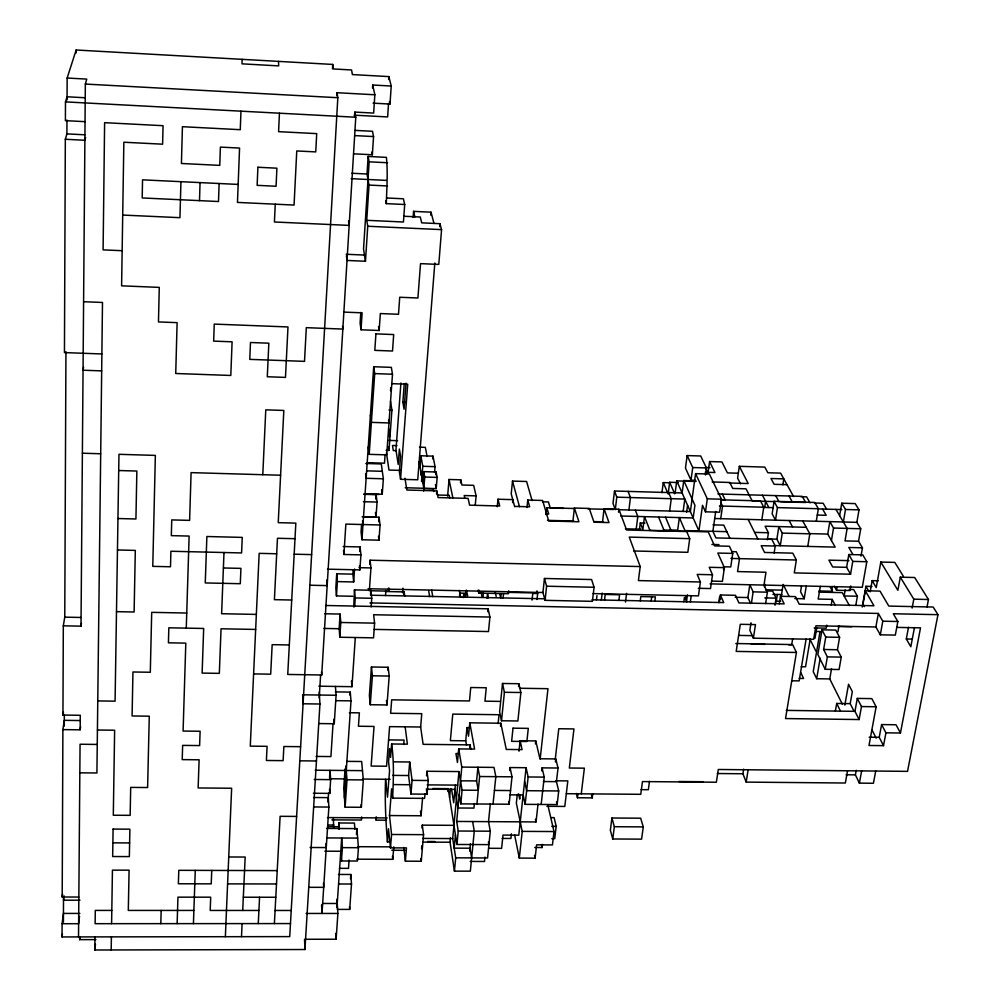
<?xml version="1.0" encoding="UTF-8"?>
<svg xmlns="http://www.w3.org/2000/svg" width="1000" height="1000" viewBox="0 0 1000 1000"><rect width="100%" height="100%" fill="white"/><g stroke="black" fill="none" stroke-linecap="round" stroke-linejoin="round"><path stroke-width="1.5" d="M354.575 116.65L354.85 112.088L373.663 113.088L374.837 94.775L337.05 92.713L337.825 97.713L289.725 936.612L62.038 936.938L62.088 923.713L63.45 913.425L79.862 913.425M78.838 897.038L62.2 897.013L62.888 729.613L64.3 720.337L79.9 720.537M62.888 729.613L80.175 729.812L80.288 715.288L62.95 715.062L63.312 625.825L64.763 617.15L65.938 351.788M66.963 120.025L66.9 133.887L65.325 139.275L64.45 352.587L101.875 353.963M85.087 97.75L67.075 96.788L65.487 101.888L65.4 120.65L85.037 121.662M63.412 922.2L63.513 897.225M64.275 726.087L64.325 714.55M67.05 99.887L67.15 78.037L76.15 50L332.713 64.438L333.413 68.95L351.55 69.975L352.413 74.575L388.862 76.6L391.225 86.037L390 104.062L373.1 103.15M76.125 52.987L76.15 50M78.525 936.912L80.062 744.237L97.25 744.438M63.312 625.825L81 626.15L85.337 84.062L86.75 79.1L67.15 78.037M95.938 939.613L79.65 939.638L79.675 936.725M242.075 59.337L242.025 63.837L278.712 65.9L278.463 61.388M319.212 692.087L319.938 704.013L304.938 949.525L94.825 950L94.975 936.888M111.188 949.963L111.4 936.862M111.6 923.675L112.438 870.138L129.088 870.175L128.3 910.425L193.888 910.438M160.8 923.65L161.163 910.438M180.938 181.675L179.95 217.675L122.7 215.062M177.138 923.637L177.95 897.15L210.7 897.188L210.2 910.45L258.913 910.462M186.275 628.125L189.125 536.075L171.325 535.638L171.75 519.913L189.613 520.375L191.088 472.625L280.6 475.225M199.5 200.637L200.05 182.6M193.425 923.637L195.275 870.375M219.125 183.512L218.5 201.525L142.188 197.95L142.537 179.838L238.162 184.425M211.737 870.425L211.225 883.85L178.363 883.775L178.787 870.325L277.225 870.612M223.988 552.513L221.625 613.725L256.35 614.412M240.975 111.163L240.263 129.688L182.425 126.7L181.425 163.487L219.762 165.375L220.4 147.1L239.562 148.062L237.463 202.413L294.062 205.062L296.762 150.95L315.738 151.9L316.712 133.625L278.587 131.662L279.438 113.2M225.362 936.7L231.637 788.238L198.137 787.962L199.112 759.788L182.213 759.613L182.65 745.387L199.613 745.575L200.113 731.263L183.088 731.05L185.812 643.125L168.425 642.812L168.825 627.8L203.675 628.462L202.125 673.088L219.325 673.363L221.05 628.787L255.65 629.438M241.5 936.675L242.1 923.612M242.712 910.462L245.175 857.038L228.738 856.975M262.787 474.7L265.775 409.85L283.825 410.45L278.238 522.663L295.837 523.125L287.738 674.45L321.712 674.987L355.775 117.238L354.85 112.088M275.25 204.188L274.425 221.988L349.162 225.4L348.537 220.95M258.263 923.6L259.575 897.25M274.387 923.587L280.125 816.312L296.613 816.425M332.463 68.825L332.713 64.438M336.875 95.775L337.05 92.713M319.212 697.9L320.625 674.85M336.725 573.787L337.375 581.6L353.675 581.962L352.9 574.15L336.725 573.787L335.825 588.025L336.463 595.925L352.725 596.275M336.463 595.925L337.375 581.6M367.025 174L368.137 156.45L386.4 157.375C387.962 172.675 386.775 188.188 386.3 203.637L404.7 204.5L403.438 222.013L366.737 220.312L369.012 185.075L367.025 174L351.825 173.263M372.525 88.025L372.713 85.013L391.225 86.037M328 802.125L328.575 793.088M329.55 777.938L330.037 770.337L330.65 779.638L329.762 793.388L313.412 793.263M333.013 724.112L330.925 756.575L316.087 756.425M374.1 629.388L488.5 631.55L489.913 617.05L373.638 614.738L374.6 623.15L373.537 637.85L339.837 637.238L339.137 628.725L340.087 614.062L324.775 613.763M327.5 569.163L359.9 569.9L360.925 554.888L343.913 554.475L345.863 524.1L380.062 524.987L378.975 540.188L361.95 539.763L361.075 531.912L361.587 524.35M368.137 156.45L369.137 161.825L363.537 248.988L365.462 261.25L347.025 260.45L346.413 255.812M313.587 797.513L328.288 797.625L328.875 807.062L322.013 913.45L321.562 904.9M319.163 723.562L334.25 723.75L336.087 695.275L335.438 686.438M339.837 637.238L340.788 622.487L340.087 614.062M360.8 312.413L360.1 323.125L361.025 329.787L379.175 330.487L380.337 313.562L398.5 314.288L399.725 297.25L417.912 298L420.525 263.637L438.787 264.425L441.562 229.625L439.963 223.688L421.712 222.85L420.288 217.013L403.675 216.238M361.025 329.787L362.125 312.825L343.875 312.1M365.462 261.25L367.738 226.25L366.737 220.312M353.537 153.812L372.362 154.762L373.55 136.562L372.488 131.287L355.188 130.387M333.663 827.825L333.363 817.675M352.9 574.15L353.188 569.85M353.675 581.962L354.538 569M338.45 828.75L338.837 822.975L354.412 823.075L354.913 829.262M371.15 606.962L371.763 598.288L370.85 590.237L354.462 589.888L353.75 606.987M388.663 79.562L388.862 76.6M354.675 606.625L355.25 597.938L354.462 589.888M388.525 103.612L387.638 116.938L354.175 115.162M345.05 768.9L343.725 788.462L345.138 807.175L361.35 807.288L363.325 779.925L361.65 761.513L347.025 761.363M350.037 695.212L350.25 692.1L335.375 691.875M359.762 551.413L360.062 546.938L343.175 546.525M336.95 907.775L341.688 838L342.375 847.638L341.463 860.962L357.488 861.012L358.45 847.712L356.875 828.6L326.587 828.425M344.425 797.75L351 700.875L350.25 692.1M318.863 686.188L351.975 686.688L355.288 637.775M361.95 539.763L373.7 366.725L391.337 367.362L392.488 374.237L386.7 454.875L369.2 454.338L368.25 446.938M305.975 939.275L336.125 939.225L337.887 913.45L336.975 899.287M345.138 807.175L347 779.788L345.925 765.925M369.2 454.338L374.712 373.6L373.7 366.725M349.087 859.987L348.5 868.363L339.412 868.325M369.75 564.5L370.05 560.212L640.212 566.562L638.413 580.588L700.4 581.987L698.438 595.875L593.05 593.6M369.338 590.9L370.95 567.938L370.05 560.212M375.788 499.1L376.1 494.65L364.05 494.312M350.487 878.713L350.788 874.488L338.462 874.45M370.538 594.55L370.85 590.237M363.913 516.675L376.012 516.987L377.075 502.062L376.1 494.65M370.988 590.862L370.675 595.212L545.562 598.812M337.375 909.4L349.7 909.4L351.5 884.025L350.788 874.488M356.45 834.45L356.875 828.6M378.725 521.763L379.05 517.225L362.1 516.775M365.062 493.812L382.25 494.288L383.363 478.787L381.287 463.95L365.85 463.488M385.1 454.613L384.487 463.188L367.188 462.663M390.55 390.75L390.763 387.762M371.438 666.988L369.375 695.763L370.288 704.725L387 704.95L389.2 676.05L388.137 667.262L371.438 666.988L372.388 675.788L370.288 704.725M361.65 816.95L361.438 820.037L331.887 819.862M389.475 436.812L390.025 429.087M386.062 450.325L389 450.412L391.912 410.087L390.487 401.163M400.913 383L395.962 450.075L398.225 464.462L399.375 449.062L400.55 456.325L399.387 471.812L400.562 479.288L417.738 479.787L434.825 262.975M413.125 217.425L413.575 211.363L431.037 212.188L433.975 223.438M385.5 595.525L385.825 591.175M370.688 590.75L388.8 591.138L389.025 588.175M406.025 383.175L404.075 409.25L402.863 402.287L404.25 383.6M400.562 479.288L407.713 384.225L391.637 383.65M386.45 820.2L376.163 820.138L376.4 817.05M387.912 670.15L388.137 667.262M430.8 215.212L431.037 212.188M402.575 592.762L402.938 588.175M405.15 726.825L407.388 744.163L391.637 743.975L390.588 757.387L389.588 748.587L388.562 761.85L389.562 770.725L387.5 797.15L385.562 779.262C384.725 800.175 385.775 821.05 387.438 841.925L390.288 841.938M403.913 594.987L404.15 591.912L385.5 591.512M387.438 841.925L388.462 828.775L390.5 847.85L406.475 847.925L405.375 861.188L421.262 861.25L423.562 834.663L422.3 825.138L453.95 825.337M390.5 847.85L391.562 834.488L389.5 815.55L391.6 788.863L392.638 798.125L424.613 798.375L425 793.863M392.638 798.125C393.387 780.05 394.225 761.988 391.637 743.975M418.812 464.3L419.038 461.575L423.837 488.263M419.975 466.788L420.85 455.763L432.987 456.138L435.05 466.65L434.588 472.212M439.725 226.575L439.963 223.688M420.7 474.825L420.925 472.075M421.55 481.562L422.775 466.287L420.85 455.763M422.863 482.812L423.75 471.637L436.1 472L437.15 477.4L436.225 488.625L405.225 487.738M356.825 859.188L392.775 859.312L393.775 846.862M423.625 491.062L424.75 477.038L423.75 471.637M403.725 744.475L404.075 740.075L388.587 739.9M432.762 458.888L432.987 456.138M519 751.213L520.112 740.75L535.763 740.938L539.938 758.763L555.775 758.925L558.025 768.025L556.45 781.663L558.713 790.962L557.137 804.575L525.15 804.338L528.138 776.963L526.087 767.712L510.062 767.562L512 776.812L509.113 804.225L460.788 803.863L462.075 790.163L458.963 771.575L426.938 771.275L428.25 780.512L427.075 794.175L410.938 794.05L408.587 775.537L409.7 762L393.713 761.838M435.863 474.787L436.1 472M410.938 794.05L412.075 780.362L409.7 762M436.538 493.862L436.788 490.875L406.863 490.025L404.938 478.212M470.875 749.287L470.087 744.875L423.113 744.338L420.65 727.013L421.763 713.688L390.637 713.275L391.675 699.837L469.475 700.95L470.75 687.513L486.25 687.75L484.95 701.175L500.375 701.4M447.612 496.138L449.038 479.475L460.763 479.825L461.9 485L473.663 485.337L476.112 495.875L475.262 505.075M389.5 815.55L421.062 815.763L422.575 798.025M422.05 828.088L422.3 825.138M426.55 775.8L426.938 771.275M421.562 848.838L421.825 845.75M460.487 482.85L460.763 479.825M459.562 596.175L459.837 593.112L466 593.237M463.4 597.6L463.675 594.487L466.488 594.55M465.45 597.275L466.087 590.3M447.938 791.538L448.2 788.662L432.825 788.525M449.6 797.638L450.412 788.888M472.625 821.55L474.275 831.112L470.337 871.175L454.438 871.137L450.05 842.225L450.45 837.862M455.363 784.912L453.713 802.712L451.525 789.038M520.112 740.75L522.075 749.613L506.287 749.438L500.812 723.225L469.787 722.825L474.6 749.087L458.7 748.913L457.438 762.487L455.938 753.525L458.8 753.562M454.438 871.137L455.688 857.837L452.713 838.575L458.963 771.575M455.438 834.837L454.188 848.138L470.025 848.213L471.637 857.9M488.425 841.875L488.913 844.625L456.95 844.475L458.225 831.025L456.7 821.45L461.8 767.087L458.7 748.913M508.75 590.775L508.45 593.713L478.725 593.075L479 590.138M466.5 745.125L465.725 740.8L466.975 727.6L470.05 727.638M469.787 722.825L468.512 736.175L466.975 727.6M482.975 596.875L483.4 592.362M469.8 747.837L470.087 744.875M487.088 598.288L487.525 593.7L488.438 597.812M497.262 506.712L497.987 499.225L512.888 499.637L512.587 502.625M487.825 611.688L488.1 608.812L325.725 605.487M469.75 851.137L470.462 843.775M474.375 803.587L473.938 808.1L457.962 807.987L454.95 789.388L426.213 789.15M462.075 790.163L478.275 790.288L476.587 780.938L477.925 767.237L479.625 776.525L476.925 803.988M501.138 593.7L500.712 598L499.725 593.725M532.1 500.588L526.6 481.488L512.5 481.087L511.225 493.9L514.663 506.688M503.113 598.025L503.537 593.713M498.137 723.562L499.038 714.725L452.775 714.1L450.363 740.625L465.725 740.8M484.95 857.075L484.5 861.475L470.175 861.425M490.337 803.7L488.525 821.65L490.288 831.2L487.562 857.962L455.688 857.837M502.5 683.475L499.625 711.8L501.512 720.763L517.888 720.975L520.875 692.525L518.837 683.725L502.5 683.475L504.412 692.288L501.512 720.763M500.513 726.175L500.812 723.225M493.038 804.1L495.825 776.675L494.012 767.4L461.8 767.087M526.987 507.525L527.75 500.05L542.6 500.462L548.725 520.988L578.925 521.788L574.4 508.025L589.263 508.438L593.975 522.188L609 522.587L604.075 508.837L618.875 509.237L626.6 529.987L686.675 531.55L689.725 538.65L687.837 552.312L633.575 550.975M509.75 770.6L510.062 767.562M518.55 686.562L518.837 683.725M94.825 950L95.463 944.062M532.075 600.075L532.825 592.9L508.062 592.362M511.413 833.838L510.913 838.475L502.113 838.425M537.013 599.525L537.663 593.525L536.95 590.875M546.075 514.663L546.812 507.75L574.275 508.5M517.288 794.338L516.35 803.188L522.212 831.375L519.3 858.088L535.112 858.15L536.613 844.85L552.438 844.925L554 831.55L547.775 804.737M520.188 794.638L519.712 799.112L518.6 793.85M542.938 592.513L544.45 578.475L591.587 579.538L594.075 587.263L592.4 601.337L545.075 600.337L542.938 592.513L368.062 588.725M526.087 767.712L518.787 835.175L503 835.088L501.613 848.35L488.7 848.288M545.075 600.337L546.613 586.213L544.45 578.475M535.438 743.925L535.763 740.938M540.15 759.062L547.975 688.688L520.262 688.263M456.7 821.45L536.025 821.938L538.025 804.062M541.737 770.9L542.075 767.875L558.025 768.025M572.888 521.5L574.4 508.025M541.163 804.463L544.237 777.113L542.075 767.875M534.763 847.5L542.125 847.537L542.475 844.438M555.262 759.225L558.763 728.737L573.95 728.938L569.338 768.025L584.375 768.162L581.25 793.825M555.438 761.938L555.775 758.925M551.213 817.625L554.125 817.638L556.175 826.375L554.738 838.7L551.812 838.675M79.65 939.638L80 936.7M79.513 916.363L78.625 923.7L62.088 923.713M602.487 522.288L604.075 508.837M596.438 599.975L596.962 595.625M592.762 793.662L592.238 797.875L577.463 797.763L577.975 793.538M601.312 600.125L602.175 593.025M614.5 491.012L613 503.4L615.288 509.613L616.8 497.163L614.5 491.012L682.1 492.95L683.775 480.55L695.763 480.9M604.513 600.175L605.212 594.462L619.6 594.775L618.888 600.475M618.513 512.225L618.875 509.237M628.913 509.988L630.45 497.55L628.062 491.4M625.5 602.038L626.6 593.337M636.213 529.087L637.8 516.462L635.325 510.075M639.412 529.975L640.312 522.925L644.975 523.05M611.925 818.012L610.35 830.238L612.762 838.988L641.6 839.137L643.275 826.888L640.662 818.2L611.925 818.012L614.35 826.712L612.762 838.988M640.263 600.9L640.812 596.562L655.375 596.875L654.812 601.213M62.038 936.938L62.425 933.975M661.95 492.663L663.263 482.587L670.238 482.788M651.15 601.15L651.725 596.838M678.15 482.525L669.675 482.275L668.138 493.95L663.263 482.587M64.075 895.863L63.5 900.188L79.975 900.2M669.613 511.1L671.263 498.7L668.625 492.562M675.138 493.113L676.762 480.9L695.95 481.463M62.2 897.013L62.587 894.112M705.462 474.975L706.438 467.95L700.7 455.988L687.15 455.562L685.462 468.088L691 480.188L695.562 480.325M683.138 511.475L684.825 499.075L616.8 497.163M649.488 781.363L648.35 789.712L641.062 789.65M686.625 512.212L687.575 505.288M691 480.188L692.725 467.537L687.15 455.562M80.175 729.812L80.6 726.725M676.762 480.9L698.938 530.938L702.513 505.325L705.487 511.812L719.6 512.2L721.462 499.225L709.375 474.05L695.575 473.638L690.362 511.575L618.312 509.7M683.825 601.825L684.425 597.5M686.075 596.163L685.65 599.237L686.762 602M686.475 601.938L687.463 594.875M738.325 473.225L727.425 472.9L721.938 461.925L709.587 461.55L707.987 472.962L705.375 467.512L709.975 467.65M690.35 601.987L691.137 596.325M705.487 511.812L707.312 498.825L695.575 473.638M715.725 511.413L712.887 531.3L715.913 537.913L771.812 539.35L775.225 546.038L774.112 553.125M711.812 581.112L722.412 581.362L724.412 567.663L709.237 567.3L712.5 574.763L710.525 588.562L698.312 588.288M720.713 518.688L722.537 506.075L720.725 502.287M718.737 602.6L719.562 596.938L720.612 599.325M723.538 569.8L723.95 566.925M719.312 602.5L720.413 594.975L735.475 595.3L738.9 602.913L784.188 603.875L780.462 596.287L795.4 596.613L799.225 604.188L873.95 605.775L865.35 590.763L880.013 591.1L888.8 606.087L933.188 607.038L937.962 614.675L907.537 771.363L718.3 769.488L716.363 782.237L642.463 781.575L640.75 794.312L566.312 793.7M793.575 496.5L780.625 473.15L767.85 472.762L764.788 467.1L739.325 466.325L737.6 478.113L740.512 483.837M649.362 530.337L708.238 531.862L714.575 545.887L729.412 546.263L732.75 553.413L730.75 566.95L723.3 566.775M81 626.15L81.438 623.263M750.638 603.513L747.887 597.55L749.825 584.763L753.15 591.862L751.4 603.275M62.95 715.062L63.425 712M761.825 519.8L763.75 507.212L760.487 500.925L721.038 499.812M764.688 507.512L765.625 501.35M751.012 622.812L749.862 630.312L753.388 638.175L813.662 639.3L815.938 625.788L875.888 626.975L880.312 634.812L895.325 635.1L897.85 621.512L893.288 613.75L937.962 614.675M767.35 539.763L768.438 532.75L765.113 526.225L806.25 527.312M774.087 501.312L772.15 513.812L775.475 520.163L777.438 507.6L774.087 501.312L814.75 502.45L818.35 508.725L816.287 521.263M753.388 638.175L755.487 624.6L740.3 624.3L736.2 651.4L796.425 652.475L785.537 718.562L859.112 719.55L861.475 706.55L857.288 698.413L871.85 698.625L876.137 706.762L869 745.487L883.512 745.65L885.925 732.837L881.6 724.575L896.038 724.762L900.45 733.012L885.925 732.837M764.4 586.975L764.837 584.2M782.875 484.812L783.8 478.875L770.962 478.5L774.112 484.3L787.025 484.688M765.612 603.575L767.4 592.175L763.988 585.075L765.975 572.238L737.562 571.575L739.5 558.638L736.263 551.763L732.013 551.65M776.875 539.163L778.85 526.587L782.262 533.1L780.275 545.737L776.875 539.163L767.75 538.925M847.562 770.713L845.337 783.012L746.188 782.113L742.913 773.763L743.637 769.15M746.188 782.113L748.15 769.725M774.975 605.2L776.087 598.15L772.65 591.1L766.425 590.962M776.175 602.038L777.375 594.475M779.275 603.775L780.462 596.287M781.15 596.987L783.15 584.438L788.975 596.1M775.225 546.038L761.2 545.675L764.575 552.463L792.763 553.15L796.363 560.013L794.275 572.9L850.55 574.212L852.775 561.388L848.825 554.538L862.775 554.888L866.812 561.725L862.3 587.288L710.05 583.862M792.663 638.812L791.675 644.85L788.688 644.788M807.763 546.425L809.825 533.825L802.712 520.9M801.5 586.087L800.575 591.712L804.188 598.763L794.825 598.562M804.188 598.763L806.275 586.025M806.112 639.062L799.15 680.9L791.75 680.788M810.238 638.787L805.55 666.8L801.162 666.737M774.137 545.575L835.163 547.112L827.75 534.075L829.837 521.625L833.538 528.038L831.438 540.55M820.325 586.35L818.188 599.062L832.175 599.362L835.375 605.312M814.975 638.3L816.75 627.812M819.925 632.137L813.238 671.637L816.688 678.713L829.762 678.925L842.463 704.362M839.625 515.662L841.737 503.212L855.188 503.6L859.025 509.862L856.862 522.35L860.738 528.763L858.562 541.25L862.45 547.8L860.987 556.125M822.025 629.837L817.85 654.513L825.225 669.287L839.087 669.525L841.263 657.113L837.438 649.737L839.587 637.325L835.788 630.1L822.025 629.837L825.738 637.062L823.625 649.488L827.362 656.875L825.225 669.287M816.688 678.713L820.175 658.225M831.6 591.1L832.375 586.562M843.363 521.987L845.487 509.487L841.737 503.212M826.775 625.125L826.25 628.175L814.2 627.938M831.213 604.975L832.175 599.362M850.775 585.962L849.975 590.538L836.562 590.25L837.087 587.188M850.55 574.212L846.625 567.312L848.825 554.538M829.762 678.925L831.538 668.713M837.913 631.875L838.938 625.913M845.175 589.888L844.125 595.938L857.4 596.225L855.812 605.25M835.387 710.925L836.7 703.45L850.2 703.65L854.025 711.213M844.837 705.1L848.55 684.237L852.337 691.65L850.2 703.65M862.237 607.05L865.925 586.312L872.013 586.45M865.35 590.763L862.987 604.087L864.4 606.6M870.163 591.838L872.163 580.638L878.312 580.775M903.4 576.337L894.812 562.4L880.825 562.062L876.237 587.6L872.163 580.638M859.112 719.55L854.95 711.338L857.288 698.413M875.888 626.975L878.337 613.438L369.988 602.913M880.312 634.812L882.788 621.2L878.337 613.438M875.713 770.987L873.425 783.263L859.388 783.138L855.4 774.85L856.237 770.263M859.388 783.138L861.65 770.85M927.038 606.912L928.462 599.5L914.688 577.513L900.3 577.175L897.875 590.312L880.825 562.062M883.512 745.65L879.225 737.337L881.6 724.575M914.463 627.55L910.825 646.75L906.3 639L908.512 627.275M912.125 608.075L913.8 599.175L900.3 577.175M900.45 733.012L920.525 627.85L896.75 627.388M83.588 367.4L83.05 370.225L101.675 370.875M85.588 137.562L84.887 140.262L65.325 139.275M111.812 910.413L95.288 910.413L95.138 923.688L290.475 923.575M275.087 910.462L291.225 910.475M306.1 913.45L337.887 913.45M227.6 883.875L276.5 883.975M339.1 884L351.5 884.025M309.15 887.312L323.7 887.337L323.462 883.112M243.325 897.225L275.788 897.262M322.925 903.475L337.25 903.487M458.225 831.025L490.288 831.2M522.212 831.375L554 831.55M391.562 834.488L423.562 834.663M327.15 837.925L357.65 838.088M422.6 838.413L452.713 838.575M427.6 841.5L434.938 841.538M423.075 842.1L450.05 842.225M112.875 842.85L129.613 842.938M357.725 846.7L390.775 846.85M310.113 847.5L326.262 847.562L326.025 843.438M342.375 847.638L358.45 847.712M391.8 850.263L405.15 850.312M324.85 851.188L340.788 851.263L341.463 860.962M314.062 806.95L328.875 807.062M327.512 817.575L387.163 817.95M327.825 825.013L333.85 825.05M551.788 826.338L556.175 826.375M614.35 826.712L643.275 826.888M328.062 826.675L337.337 826.725M393.7 784.587L409.75 784.725M427.225 784.875L457.7 785.138M494.425 790.425L510.55 790.562M558.713 790.962L526.638 790.7L524.612 781.375M510.112 794.837L523.138 794.95L525.15 804.338M546.875 806.3L564.8 806.438L567.825 780.9L555.8 780.788M299.8 760.812L316.45 760.987M717.362 773.525L742.913 773.763M846.087 774.762L855.4 774.85M315.25 770.2L362.475 770.65M392.65 775.387L408.587 775.537M79.837 772.825L96.912 772.975L102.487 302.462L83.6 301.712M479.625 776.525L512 776.812M528.138 776.963L544.237 777.113M678.85 781.5L703.275 781.725M330.012 778.763L343.938 778.888M362.463 779.05L390.175 779.3M314.25 779.488L330.65 779.638M347 779.788L363.325 779.925M412.075 780.362L428.25 780.512M460.513 780.8L476.587 780.938M543.438 781.538L556.45 781.663M869.125 737.212L879.225 737.337M97.425 730.025L114.637 730.225L113.3 815.238L130.15 815.337L130.7 787.4L147.613 787.537L149.275 716.188L132.088 715.962L132.95 671.988L150.3 672.262L151.7 612.35L186.737 613.038M300.613 746.688L283.875 746.513L283.113 760.65L266.388 760.475L267.1 746.325L250.275 746.137L259.163 553.35L276.688 553.775M349.4 712.725L359.375 712.85L358.438 726.237L374.038 726.438L371.138 766.062L386.562 766.213L389.613 726.625L420.65 727.013M504.412 692.288L520.875 692.525M304.175 694.812L336.087 695.275M861.475 706.55L876.137 706.762M336.012 700.662L351 700.875M97.775 700.925L115.087 701.162L118.963 454.312L155.363 455.4L152.775 566.362L170.487 566.763L170.9 551.25L241.588 552.938L242.25 537.4L206.875 536.512L205.263 582.938L240.287 583.713L240.938 568.375L223.388 567.975M319.938 704.013L303.075 703.787L302.663 694.788M786.263 710.387L854.95 711.338M799.212 678.425L803.587 678.5L800.775 672.6M253.612 673.9L270.688 674.175L272.162 644.663L289.312 644.963M372.388 675.788L389.2 676.05M735.8 643.525L792.625 644.575L796.425 652.475M751.225 644.1L764.737 644.35M823.625 649.488L837.438 649.737M827.362 656.875L841.263 657.113M882.788 621.2L897.85 621.512M116.487 611.65L134.113 612L135.312 550.4L117.463 549.975M837.688 626.487L851.787 626.763M815.888 631.45L821.762 631.562M64.763 617.15L80.85 617.463M340.788 622.487L374.6 623.15M738.988 635.413L753 635.675M825.738 637.062L839.587 637.325M906.3 639L912.113 639.113M323.888 628.438L339.137 628.725M765.5 589.788L782.312 590.15M818.875 590.962L832.537 591.263L830.312 587.175M819.125 592.125L842.262 592.638L849.4 605.6M546.613 586.213L594.075 587.263M753.15 591.862L767.4 592.175M772.9 594.388L781.85 594.575M309.875 585.225L327.163 585.6L326.763 580.062M913.8 599.175L928.462 599.5M735.15 597.275L747.887 597.55M764.812 597.913L776.087 598.15M533.15 593.438L537.663 593.525M776.2 601.175L780.7 601.263M592.05 599.8L723.737 602.587L720.413 594.975M355.25 597.938L371.763 598.288M291.725 600.025L274.4 599.663L277.462 538.275L295.012 538.7M294.175 554.188L311.625 554.6M846.625 567.312L832.688 566.975L828.9 560.15L848.9 560.638M712.5 574.763L697.2 574.412L700.4 581.987M359.087 567.663L370.95 567.938M849.25 589.45L853.65 589.55L857.4 596.225M689.725 538.65L629.25 537.1L640.212 566.562M862.45 547.8L848.812 547.463L852.675 554.1M711.912 544.438L718.975 544.625M732.75 553.413L717.812 553.038L724.412 567.663M730.925 558.425L796.363 560.013M852.775 561.388L866.812 561.725M545.625 513.962L548.713 514.05L546.812 507.75M620.8 516L693.188 517.95L694.925 505.3L683.775 480.55M714.6 518.525L856.862 522.35M547.525 520.363L573.8 521.05M593.837 521.587L603.062 521.825M712.987 524.85L723.75 525.138L729.925 538.275M833.538 528.038L860.738 528.763M625.413 528.812L640.825 529.212M670.013 529.963L677.675 530.163L679.375 517.575L684.963 530.575L726.812 531.663M809.725 533.612L827.75 534.075M663.15 530L670.95 530.212L665.537 517.2M754.587 532.388L768.438 532.75M782.262 533.1L809.825 533.825M117.95 518.525L135.925 518.987L136.862 471.05L118.7 470.525M858.562 541.25L845.013 540.9L847.15 528.4L835.938 509.412M717.9 493.963L802.262 496.375L805.7 502.488L780.487 501.775M800.825 496.7L806.625 496.863L810.037 502.875M424.062 488.575L433.225 488.825L433.738 491.55M707.312 498.825L721.462 499.225M720.837 500.087L725.337 500.225L722.375 494.1M774.55 501.6L752.225 500.975L746.012 488.812L732.738 488.438L729.775 482.463L712.15 481.938M814.4 503L823.138 503.25L826.663 509.325M476.112 495.875L464.212 495.538L464.8 498.212M437.425 495L449.2 495.325L449.738 497.975M363.787 494.05L379.125 494.475M719.475 505.988L763.75 507.212M777.438 507.6L818.35 508.725M845.487 509.487L859.025 509.862M762.875 507.375L773.363 507.675M818.112 508.913L841.862 509.575M542.537 501.8L548.438 501.962L550.262 508.013L563.587 508.375M363.413 501.688L377.075 502.062M514.7 506.4L529.663 506.8L527.75 500.05M587.975 508.875L613.8 509.487M817.2 515.05L826.188 515.288L822.575 509.038M692.725 467.537L706.438 467.95M82.387 453.212L100.688 453.762M705.212 472.238L714.938 472.525L709.587 461.55M422.775 466.287L435.05 466.65M400.737 470.4L388.975 470.05L386.438 452.812M366.763 470.85L382.312 471.312M729.45 482.987L748.213 483.537L739.325 466.325M424.75 477.038L437.15 477.4M383.363 478.787L366.125 478.288L365.575 473.8M388.762 440.4L397.638 440.688M396.962 445.637L392.5 445.5L393.288 450.562L396.275 450.65M419.5 447.175L425.35 447.35L427.025 456.125M388.95 409.988L391.912 410.087M402.863 402.287L405.975 402.4M374.712 373.6L392.488 374.237M346.2 254.262L364.5 255.062M122.15 250.7L103.1 249.875L104.612 122.675L163.05 125.7L162.613 144.188L123.85 142.225L121.6 285.837L159.275 287.387L158.463 321.925L177.113 322.65L175.725 373.5L230.8 375.462L232.1 341.812L213.663 341.112L214.25 324.1L287.987 326.95L285.475 377.4L267.3 376.75L268.837 343.2L250.487 342.5L249.775 359.363L304.513 361.362L306.312 327.663L342.837 329.075L342.525 326.413M367.738 226.25L441.562 229.625M351.15 178.675L386.35 180.387M369.012 185.075L387.512 185.975M386.688 197.987L403.4 198.787L404.7 204.5M369.137 161.825L387.55 162.738M354.65 135.588L373.55 136.562M66.9 133.887L84.8 134.8M65.487 101.888L355.775 117.238M85.337 84.062L337.825 97.713M865.925 586.312L868.587 590.925M789 496L792.362 502.113M834.362 586.213L836.562 590.25M775.725 495.625L779.013 501.737M789.112 520.525L792.562 526.962M762.425 495.238L768.875 507.55M872.087 730.125L876.188 738.138M809.887 639.1L815.913 651.162M748.15 519.425L757.875 538.987M836.7 703.45L840.438 711.012M669.675 482.275L674.688 493.8M658.587 517.025L664 530.25M649.725 529.875L644.5 516.65L642.862 529.475L640.312 522.925M512.5 481.087L519.5 506.725M591.462 794.987L592.238 797.875M576.35 793.425L577.463 797.763M497.987 499.225L499.7 505.988L469.6 505.163L468.088 498.387L438.075 497.562L436.788 490.875M389.412 101.613L390 104.062M556.487 801.9L557.137 804.575M413.575 211.363L414.888 216.95M495.225 592.325L496.188 596.525M541.462 844.562L542.125 847.537M535.438 819.262L536.025 821.938M488.1 608.812L489.913 617.05M372.713 85.013L374.837 94.775M481.012 592.013L481.925 596.213M478.1 590.163L478.725 593.075M534.525 855.387L535.112 858.15M449.038 479.475L452.863 497.887M466.5 590.3L467.638 595.913M508.575 801.538L509.113 804.225M514.612 834.862L519.3 858.088M385.737 200.775L386.3 203.637M463.675 594.487L464.237 597.275M459.312 590.4L460.65 597.225M371.838 152.05L372.362 154.762M435.438 484.525L436.225 488.625M431.587 589.8L432.75 596.638M428.738 591.188L429.65 596.587M459.225 794.438L460.788 803.863M378.537 326.5L379.175 330.487M448.2 788.662L456.95 844.475M388.55 420.075L388.988 422.95L371.388 422.375L370.412 415.175M388.438 446.7L389 450.412M404.15 591.912L404.75 596.038M426.512 790.188L427.075 794.175M381.637 489.75L382.25 494.288M420.45 811.137L421.062 815.763M388.413 588.212L388.8 591.138M379.05 517.225L380.062 524.987M420.913 858.487L421.262 861.25M375.45 512.487L376.012 516.987M378.475 536.263L378.975 540.188M403.775 847.45L405.375 861.188M386.488 700.475L387 704.95M362.537 520.662L362.975 524.55M360.062 546.938L360.925 554.888M392.45 856.3L392.775 859.312M359.475 565.887L359.9 569.9M375.875 817.25L376.163 820.138M343.55 550.5L343.913 554.475M351.463 680.888L351.975 686.688M361.125 804.6L361.35 807.288M349.5 906.65L349.7 909.4M333.938 719.25L334.25 723.75M338.837 822.975L339.263 829.175M329.5 789.375L329.762 793.388M321.525 672.05L321.712 674.987M335.775 933.462L336.125 939.225M304.538 939.275L304.938 949.525M113.088 829.087L112.662 856.538L129.35 856.6L129.887 829.175L113.088 829.087M257.9 167.25L257.137 185.338L276.075 186.25L276.9 168.188L257.9 167.25M375.925 333.875L374.812 350.363L392.512 351.025L393.688 334.562L375.925 333.875M513.013 728.175L511.637 741.325L526.875 741.513L528.288 728.363L513.013 728.175"/></g></svg>
